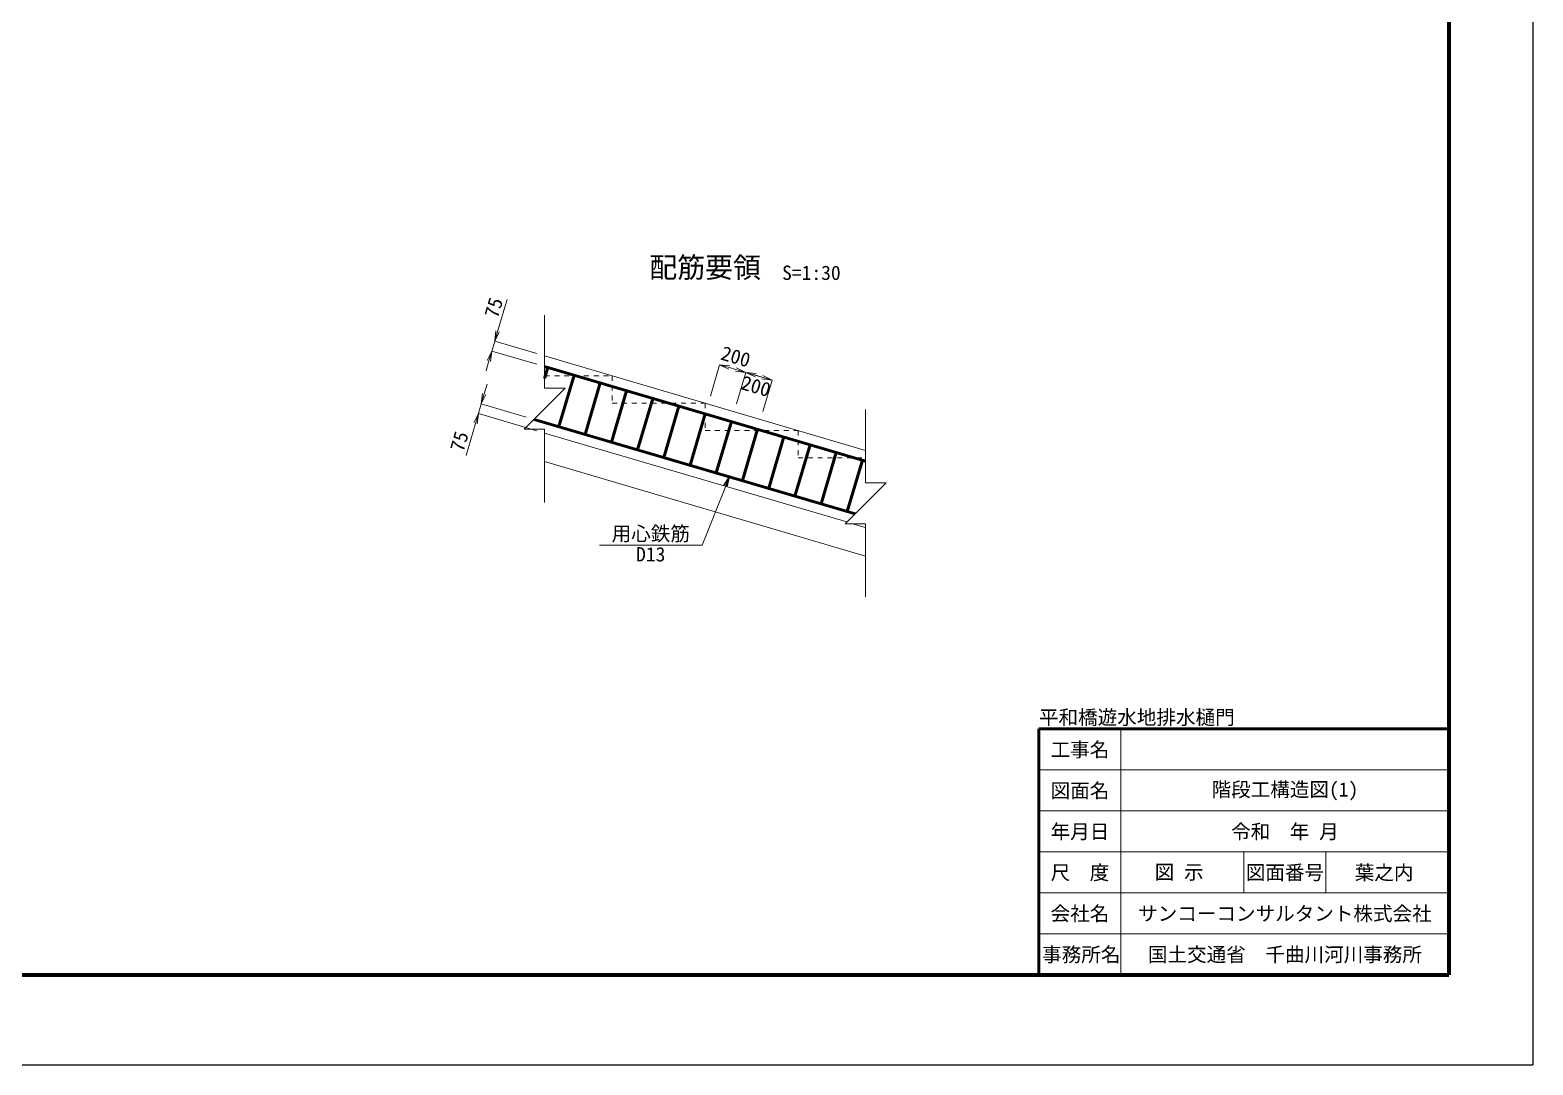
# Model space of a CAD drawing. Header units: millimetres. Extents: x 26429 to 134623, y -33914 to 95091.
# Drawn here: x 97962 to 134623, y 35691 to 60940 of the extents above; entities that cross this region are included whole.
import ezdxf
from ezdxf.enums import TextEntityAlignment as Align

# ---------------------------------------------------------------- set-up
doc = ezdxf.new("R2010")
doc.units = ezdxf.units.MM
doc.header["$LTSCALE"] = 100
doc.header["$PDSIZE"] = 300
doc.linetypes.add('SXF_跳び破線', pattern=[12, 6, -6])
doc.layers.get('Defpoints').update_dxf_attribs({"color": 191})
for name, color, linetype, lineweight in [('D-BYP-STR1', 2, 'Continuous', 13), ('D-STR', 1, 'Continuous', 50), ('D-STR-DIM', 7, 'Continuous', 13), ('D-STR-HTXT', 7, 'Continuous', 13), ('D-STR-TXT', 7, 'Continuous', 13), ('D-TTL', 2, 'Continuous', 140), ('D-TTL-FRAM', 2, 'Continuous', 50), ('D-TTL-LINE', 7, 'Continuous', 13), ('D-TTL-TXT', 7, 'Continuous', 13)]:
    doc.layers.add(name, color=color, linetype=linetype, lineweight=lineweight)
doc.styles.add('MS ゴシック', font='MS Gothic.ttf')
doc.styles.add('ＭＳ ゴシック', font='MS Gothic.ttf')
doc.dimstyles.new('DIM-100', dxfattribs={"dimscale": 100, "dimtxt": 3.5, "dimasz": 2.5, "dimexe": 0, "dimexo": 2, "dimgap": 0.8, "dimtad": 1, "dimdec": 0, "dimzin": 0, "dimdsep": 46, "dimtxsty": 'MS ゴシック', "dimblk": 'OPEN', "dimcen": 0.1, "dimclrd": 256, "dimclre": 256, "dimclrt": 256, "dimaunit": 1, "dimadec": 4, "dimazin": 0, "dimtfac": 1, "dimtdec": 0, "dimtmove": 0, "dimatfit": 3, "dimldrblk": 'OPEN', "dimfxl": 1, "dimtolj": 1, "dimtzin": 0, "dimlwd": -1, "dimlwe": -1, "dimarcsym": 0})
doc.dimstyles.new('DIM-100-F', dxfattribs={"dimscale": 100, "dimtxt": 3.5, "dimasz": 2.5, "dimexe": 0, "dimexo": 2, "dimgap": 0.8, "dimtad": 1, "dimdec": 0, "dimzin": 0, "dimdsep": 46, "dimtxsty": 'MS ゴシック', "dimblk": 'OPEN', "dimcen": 0.1, "dimclrd": 256, "dimclre": 256, "dimclrt": 256, "dimaunit": 1, "dimadec": 4, "dimazin": 0, "dimtfac": 1, "dimtdec": 0, "dimtmove": 2, "dimatfit": 3, "dimldrblk": 'OPEN', "dimfxl": 1, "dimtolj": 1, "dimtzin": 0, "dimlwd": -1, "dimlwe": -1, "dimarcsym": 2})

# ---------------------------------------------------------------- blocks, each defined once
blk = doc.blocks.new('_Open')
at = {"color": 0, "linetype": 'ByBlock', "lineweight": -2}
for p, q in [((-1, 0.17), (0, 0)), ((-1, -0.17), (0, 0)), ((0, 0), (-1, 0))]:
    blk.add_line(p, q, dxfattribs=at)
blk = doc.blocks.new('*D62')
at = {"layer": 'D-STR-DIM', "transparency": 16777216}
for p, q in [((114557, 52008), (114782, 52776)), ((115022, 52705), (115182, 52658)), ((115196, 51820), (115422, 52588))]:
    blk.add_line(p, q, dxfattribs=at)
at = {"layer": 'Defpoints', "color": 0, "linetype": 'Continuous', "transparency": 16777216}
for p in [(115422, 52588), (114500, 51816), (115140, 51628)]:
    blk.add_point(p, dxfattribs=at)
at = {"layer": 'D-STR-DIM', "linetype": 'Continuous', "transparency": 16777216, "xscale": 250, "yscale": 250, "zscale": 250}
for p, rotation in [((114782, 52776), 163.6104596374988), ((115422, 52588), 343.6104596374988)]:
    blk.add_blockref('_Open', p, dxfattribs=dict(at, rotation=rotation))
at = {"layer": 'D-STR-DIM', "linetype": 'Continuous', "transparency": 16777216, "insert": (115177, 52971), "char_height": 350, "attachment_point": 5, "rotation": 343.6105, "style": 'MS ゴシック'}
blk.add_mtext('\\A1;200', dxfattribs=at)
blk = doc.blocks.new('*D63')
at = {"layer": 'D-STR-DIM', "transparency": 16777216}
for p, q in [((115196, 51820), (115422, 52588)), ((115422, 52588), (116062, 52399)), ((115836, 51632), (116062, 52399))]:
    blk.add_line(p, q, dxfattribs=at)
at = {"layer": 'D-STR-DIM', "linetype": 'Continuous', "transparency": 16777216}
for p, q in [((115822, 52470), (115582, 52541)), ((115662, 52517), (115902, 52447))]:
    blk.add_line(p, q, dxfattribs=at)
at = {"layer": 'Defpoints', "color": 0, "linetype": 'Continuous', "transparency": 16777216}
for p in [(116062, 52399), (115140, 51628), (115779, 51440)]:
    blk.add_point(p, dxfattribs=at)
at = {"layer": 'D-STR-DIM', "linetype": 'Continuous', "transparency": 16777216, "xscale": 250, "yscale": 250, "zscale": 250}
for p, rotation in [((115422, 52588), 163.6104596374988), ((116062, 52399), 343.6104596374988)]:
    blk.add_blockref('_Open', p, dxfattribs=dict(at, rotation=rotation))
at = {"layer": 'D-STR-DIM', "linetype": 'Continuous', "transparency": 16777216, "char_height": 350, "attachment_point": 5, "rotation": 343.6105, "style": 'MS ゴシック'}
for s, insert in [('\\A1;200', (115670, 52249)), ('\\A1;', (115814, 52738))]:
    blk.add_mtext(s, dxfattribs=dict(at, insert=insert))
blk = doc.blocks.new('*D74')
at = {"layer": 'D-STR-DIM', "transparency": 16777216}
for p, q in [((109368, 53586), (109597, 54363)), ((109227, 53107), (109298, 53347)), ((110322, 53045), (109298, 53347)), ((109157, 52867), (109086, 52627)), ((110322, 52785), (109227, 53107))]:
    blk.add_line(p, q, dxfattribs=at)
at = {"layer": 'Defpoints', "color": 0, "linetype": 'Continuous', "transparency": 16777216}
for p in [(109298, 53347), (110514, 52989), (110514, 52728)]:
    blk.add_point(p, dxfattribs=at)
at = {"layer": 'D-STR-DIM', "linetype": 'Continuous', "transparency": 16777216, "xscale": 250, "yscale": 250, "zscale": 250}
for p, rotation in [((109298, 53347), 253.6104596852565), ((109227, 53107), 73.61045968525656)]:
    blk.add_blockref('_Open', p, dxfattribs=dict(at, rotation=rotation))
at = {"layer": 'D-STR-DIM', "linetype": 'Continuous', "transparency": 16777216, "insert": (109273, 54167), "char_height": 350, "attachment_point": 5, "rotation": 73.6105, "style": 'MS ゴシック'}
blk.add_mtext('\\A1;75', dxfattribs=at)
blk = doc.blocks.new('*D47')
at = {"layer": 'D-STR-DIM', "transparency": 16777216}
for p, q in [((109040, 52061), (109111, 52301)), ((108970, 51821), (108899, 51581)), ((110064, 51499), (108970, 51821)), ((108828, 51341), (108600, 50564)), ((110322, 51163), (108899, 51581))]:
    blk.add_line(p, q, dxfattribs=at)
at = {"layer": 'Defpoints', "color": 0, "linetype": 'Continuous', "transparency": 16777216}
for p in [(108899, 51581), (110256, 51442), (110514, 51106)]:
    blk.add_point(p, dxfattribs=at)
at = {"layer": 'D-STR-DIM', "linetype": 'Continuous', "transparency": 16777216, "xscale": 250, "yscale": 250, "zscale": 250}
for p, rotation in [((108970, 51821), 253.6104596374988), ((108899, 51581), 73.61045963749874)]:
    blk.add_blockref('_Open', p, dxfattribs=dict(at, rotation=rotation))
at = {"layer": 'D-STR-DIM', "linetype": 'Continuous', "transparency": 16777216, "insert": (108434, 50905), "char_height": 350, "attachment_point": 5, "rotation": 73.6105, "style": 'MS ゴシック'}
blk.add_mtext('\\A1;75', dxfattribs=at)

msp = doc.modelspace()

# ---------------------------------------------------------------- linework, layer by layer
at = {"layer": 'D-BYP-STR1', "linetype": 'Continuous'}
for p, q in [((110513.8, 52988.8), (118345.6, 50685.3)), ((110513.8, 51106.1), (117886.7, 48937.6)), ((110513.8, 50411.2), (118345.6, 48107.7)), ((118026.3, 48896.5), (118345.6, 48802.6))]:
    msp.add_line(p, q, dxfattribs=at)
at = {"layer": 'D-BYP-STR1', "linetype": 'SXF_跳び破線', "ltscale": 0.2}
for p, q in [((110513.8, 52503.7), (112163, 52503.7)), ((112163, 52503.7), (112163, 51837.1)), ((112163, 51837.1), (114429.7, 51837.1)), ((114429.7, 51837.1), (114429.7, 51170.4)), ((114429.7, 51170.4), (116696.4, 51170.4)), ((116696.4, 51170.4), (116696.4, 50503.7)), ((116696.4, 50503.7), (118345.6, 50503.7))]:
    msp.add_line(p, q, dxfattribs=at)
at = {"layer": 'D-BYP-STR1', "linetype": 'Continuous', "flags": 128}
for points in [[(110513.8, 53984.7), (110513.8, 52200), (111013.8, 52200), (110013.8, 51200), (110513.8, 51200), (110513.8, 49415.3)], [(118345.6, 51681.2), (118345.6, 49896.5), (118845.6, 49896.5), (117845.6, 48896.5), (118345.6, 48896.5), (118345.6, 47111.8)]]:
    msp.add_lwpolyline(points, dxfattribs=at)
at = {"layer": 'D-STR', "linetype": 'Continuous'}
for p, q in [((110513.8, 52728.2), (118345.6, 50424.7)), ((110592.2, 52705.2), (110513.8, 52438.4)), ((111231.8, 52517), (110863.2, 51263.9)), ((111871.4, 52328.9), (111502.8, 51075.8)), ((112511, 52140.8), (112142.4, 50887.7)), ((113150.5, 51952.7), (112782, 50699.5)), ((113790.1, 51764.6), (113421.5, 50511.4)), ((110256.2, 51442.4), (118088, 49138.9)), ((114429.7, 51576.5), (114061.1, 50323.3)), ((115069.3, 51388.4), (114700.7, 50135.2)), ((115708.8, 51200.3), (115340.3, 49947.1)), ((116348.4, 51012.2), (115979.8, 49759)), ((116988, 50824), (116619.4, 49570.9)), ((117627.6, 50635.9), (117259, 49382.8)), ((118267.2, 50447.8), (117898.6, 49194.7))]:
    msp.add_line(p, q, dxfattribs=at)
at = {"layer": 'D-STR-HTXT'}
msp.add_line((111853.8, 48374.5), (114353.8, 48374.5), dxfattribs=at)
at = {"layer": 'D-TTL'}
for p in [(132573.4, 92890.6), (52573.4, 37890.6)]:
    msp.add_line(p, (132573.4, 37890.6), dxfattribs=at)
at = {"layer": 'D-TTL-FRAM'}
for p, q in [((122573.4, 37890.6), (122573.4, 43890.6)), ((122573.4, 43890.6), (132573.4, 43890.6))]:
    msp.add_line(p, q, dxfattribs=at)
at = {"layer": 'D-TTL-LINE'}
for p, q in [((124573.4, 37890.6), (124573.4, 43890.6)), ((122573.4, 42890.6), (132573.4, 42890.6)), ((122573.4, 41890.6), (132573.4, 41890.6)), ((122573.4, 40890.6), (132573.4, 40890.6)), ((127573.4, 39890.6), (127573.4, 40890.6)), ((129573.4, 39890.6), (129573.4, 40890.6)), ((122573.4, 39890.6), (132573.4, 39890.6)), ((122573.4, 38890.6), (132573.4, 38890.6))]:
    msp.add_line(p, q, dxfattribs=at)
at = {"layer": 'Defpoints', "color": 1}
for p in [(134623.4, 95090.6), (50523.4, 35690.6)]:
    msp.add_line(p, (134623.4, 35690.6), dxfattribs=at)

# ---------------------------------------------------------------- texts
at = {"layer": 'D-STR-HTXT', "style": 'ＭＳ ゴシック'}
msp.add_text('用心鉄筋', height=350, dxfattribs=at).set_placement((113103.8, 48374.5), align=Align.BOTTOM_CENTER)
msp.add_text('D13', height=350, dxfattribs=at).set_placement((113103.8, 48324.5), align=Align.TOP_CENTER)
at = {"layer": 'D-STR-TXT', "style": 'ＭＳ ゴシック'}
msp.add_text('配筋要領', height=500, dxfattribs=at).set_placement((114429.7, 54898.5), align=Align.CENTER)
msp.add_text('S=1:30', height=350, dxfattribs=at).set_placement((116307.8, 54843.1))
at = {"layer": 'D-TTL-TXT', "style": 'MS ゴシック'}
msp.add_text('平和橋遊水地排水樋門', height=350, dxfattribs=at).set_placement((122573.4, 43890.6), align=Align.BOTTOM_LEFT)
for s, p in [('工事名', (123573.4, 43390.6)), ('図面名', (123573.4, 42390.6)), ('階段工構造図(1)', (128573.4, 42390.6)), ('年月日', (123573.4, 41390.6)), ('令和  年 月', (128573.4, 41390.6)), ('尺\u3000度', (123573.4, 40390.6)), ('図 示', (125993.2, 40390.6)), ('図面番号', (128573.4, 40390.6)), ('葉之内', (130993.2, 40390.6)), ('会社名', (123573.4, 39390.6)), ('サンコーコンサルタント株式会社', (128573.4, 39390.6)), ('事務所名', (123605.5, 38390.6)), ('国土交通省\u3000千曲川河川事務所', (128573.4, 38390.6))]:
    msp.add_text(s, height=350, dxfattribs=at).set_placement(p, align=Align.MIDDLE)

# ---------------------------------------------------------------- dimensions: what is measured, and where the dimension line sits
at = {"layer": 'D-STR-DIM', "linetype": 'Continuous'}
for base, p1, p2, angle, picture, middle in [((109297.6, 53346.5), (110513.8, 52728.2), (110513.8, 52988.8), 73.61046, '*D74', (109273, 54166.6)), ((108899, 51581), (110256.2, 51442.4), (110513.8, 51106.1), 253.61046, '*D47', (108434.3, 50904.8))]:
    dim = msp.add_linear_dim(base=base, p1=p1, p2=p2, angle=angle, text='75', dimstyle='DIM-100', dxfattribs=at)
    dim.commit()
    dim.dimension.update_dxf_attribs({"geometry": picture, "text_midpoint": middle})
dim = msp.add_linear_dim(base=(115422, 52587.6), p1=(114500.2, 51816.3), p2=(115139.8, 51628.2), angle=343.61046, text='200', dimstyle='DIM-100-F', override={"dimlfac": 0.3}, dxfattribs=at)
dim.commit()
dim.dimension.update_dxf_attribs({"geometry": '*D62', "text_midpoint": (115176.9, 52970.9), "dimtype": 160, "text_rotation": 343.61046})
dim = msp.add_linear_dim(base=(116061.6, 52399.5), p1=(115139.8, 51628.2), p2=(115779.4, 51440.1), angle=343.61046, text='\\X200', dimstyle='DIM-100-F', override={"dimlfac": 0.3, "dimtix": 1}, dxfattribs=at)
dim.commit()
dim.dimension.update_dxf_attribs({"geometry": '*D63', "text_midpoint": (115741.8, 52493.5)})

# ---------------------------------------------------------------- leaders
at = {"layer": 'D-STR-HTXT'}
msp.add_leader([(115020.5, 50041.2), (114353.8, 48374.5)], dimstyle='DIM-100-F', override={"dimgap": 0.8, "dimtad": 0}, dxfattribs=at)

doc.saveas('drawing.dxf')
